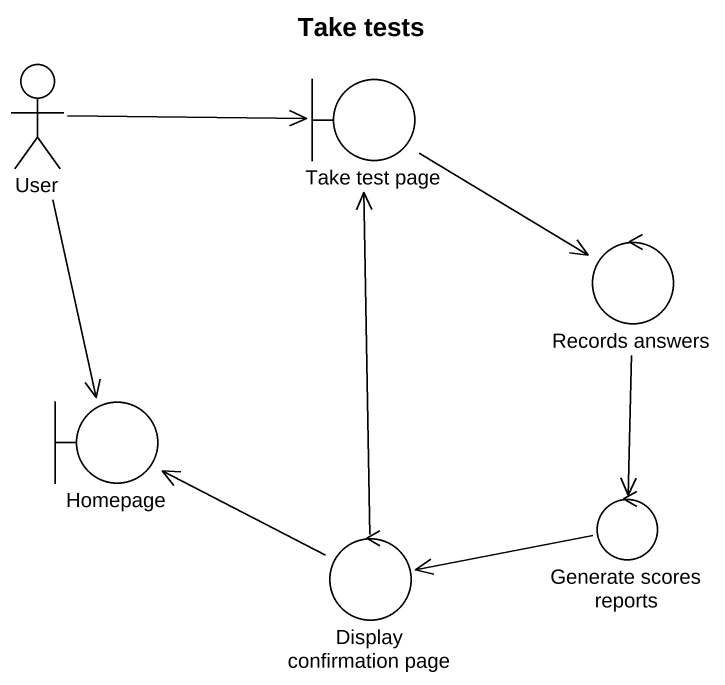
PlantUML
@startuml
title Take tests
actor User
boundary "Take test page" as Take_test_page
control "Records answers" as Records_answers
boundary Homepage
control "Display confirmation page" as Display_confirmation_page
control "Generate scores reports" as Generate_scores_reports
User -right-> Take_test_page
User --> Homepage
Take_test_page --> Records_answers
Records_answers --> Generate_scores_reports
Display_confirmation_page -up-> Take_test_page
Display_confirmation_page -left-> Homepage
Generate_scores_reports -left-> Display_confirmation_page
@enduml
